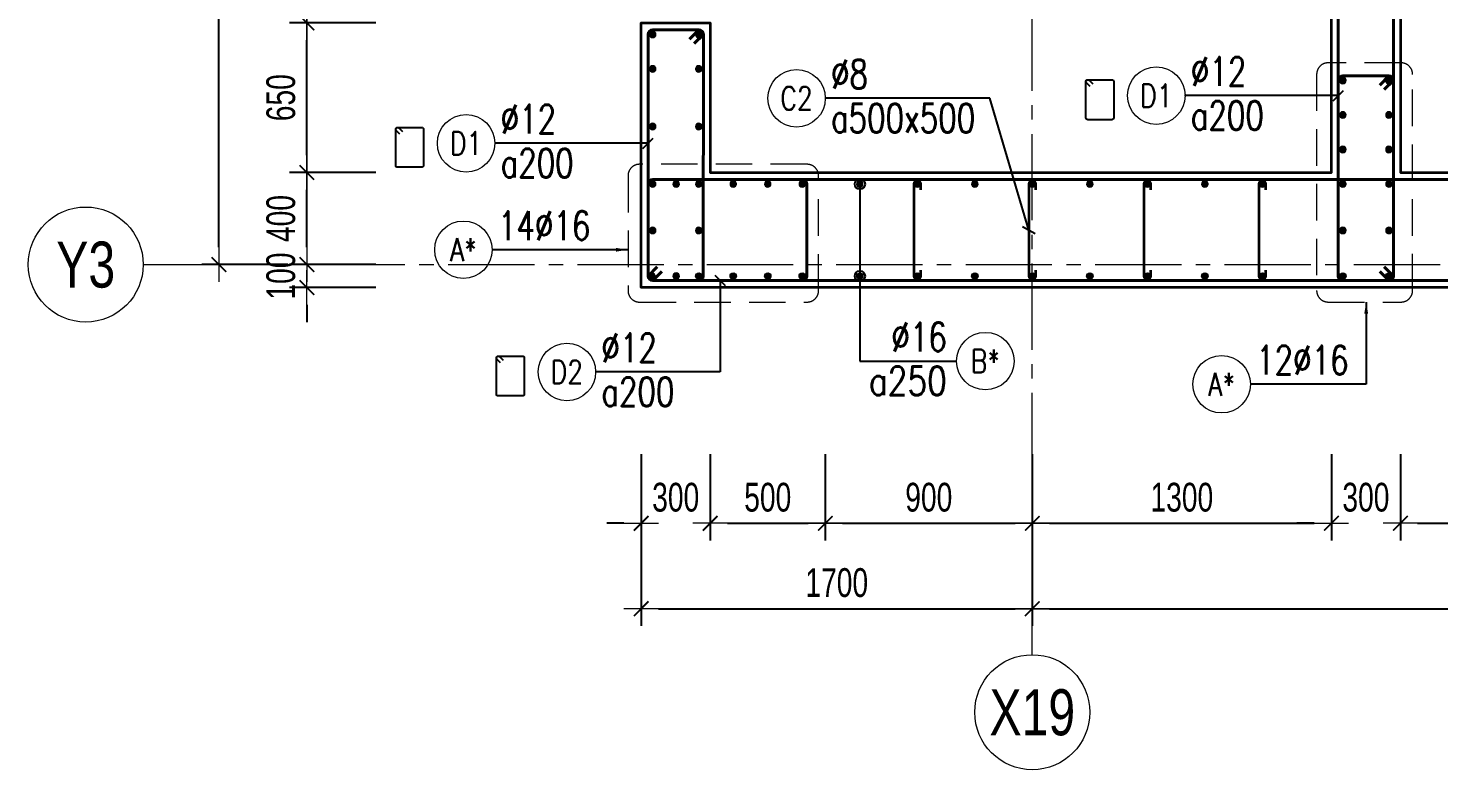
# Model space of a CAD drawing. Header units: millimetres. Extents: x 738475 to 1279438, y -34239 to 156422.
# Drawn here: x 1081059 to 1087190, y 61375 to 64597 of the extents above; entities that cross this region are included whole.
import ezdxf
from ezdxf.enums import TextEntityAlignment as Align

# ---------------------------------------------------------------- set-up
doc = ezdxf.new("R2010")
doc.units = ezdxf.units.MM
doc.header["$MEASUREMENT"] = 0
for name, pattern in [('HIDDEN2', [4.7625, 3.175, -1.5875]), ('HT_Dim Grid$0$CENTER2', [1.125, 0.75, -0.125, 0.125, -0.125]), ('HT_Grid$0$CENTER2', [1.125, 0.75, -0.125, 0.125, -0.125])]:
    doc.linetypes.add(name, pattern=pattern)
doc.layers.get('0').update_dxf_attribs({"lineweight": 20})
doc.layers.get('Defpoints').update_dxf_attribs({"color": 151, "lineweight": 9})
for name, color, linetype, lineweight in [('HT_Dim Grid$0$NDC_S_AXIS', 5, 'HT_Dim Grid$0$CENTER2', 13), ('HT_Dim Grid$0$NDC_S_SYMBOL', 1, 'Continuous', 15), ('HT_Dim Grid$0$NDC_S_TEXT SYMBOL', 7, 'Continuous', 20), ('HT_Grid$0$NDC_S_AXIS', 5, 'HT_Grid$0$CENTER2', 13), ('KC-LEADER', 153, 'Continuous', 18), ('KC-THEP', 6, 'Continuous', 40), ('NDC_S_DIM', 1, 'Continuous', 15), ('NDC_S_HIDDEN', 8, 'HIDDEN2', 13), ('NDC_S_LEADER', 1, 'Continuous', 15), ('NDC_S_REBAR', 4, 'Continuous', 35), ('NDC_S_STIRRUP', 4, 'Continuous', 40), ('NDC_S_VN TEXT', 7, 'Continuous', 20), ('NDC_S_WALL', 6, 'Continuous', 35)]:
    doc.layers.add(name, color=color, linetype=linetype, lineweight=lineweight)
doc.layers.add('Ligature', color=1, linetype='Continuous')
doc.styles.add('HT_Dim Grid$0$NDC_ANNO', font='', dxfattribs={"width": 0.8})
doc.styles.add('NDC_ARIAL', font='arial.ttf', dxfattribs={"width": 0.85})
doc.styles.add('NDC_DIM', font='', dxfattribs={"width": 0.75})
doc.styles.add('NDC_EN TXT', font='romans.shx', dxfattribs={"width": 0.8})
doc.styles.get('HT_Dim Grid$0$NDC_ANNO').set_extended_font_data('Dotum')
doc.styles.get('NDC_DIM').set_extended_font_data('Dotum')
doc.dimstyles.new('NDC_1-50', dxfattribs={"dimscale": 50, "dimtxt": 2.5, "dimasz": 1, "dimexe": 1.5, "dimexo": 0, "dimgap": 0.8, "dimtad": 1, "dimdec": 0, "dimdsep": 46, "dimtxsty": 'NDC_ARIAL', "dimblk": 'DIMMARK', "dimcen": 49999.938995, "dimdle": 1.5, "dimclrd": 1, "dimclre": 1, "dimclrt": 3, "dimadec": 0, "dimazin": 0, "dimtfac": 1, "dimtdec": 0, "dimtix": 1, "dimtmove": 2, "dimatfit": 3, "dimfxl": 1, "dimarcsym": 0})
doc.dimstyles.new('NDC_dim_30', dxfattribs={"dimscale": 30, "dimtxt": 2.5, "dimasz": 1.5, "dimexe": 1.5, "dimexo": 2.5, "dimgap": 1, "dimtad": 1, "dimdec": 0, "dimzin": 0, "dimdsep": 46, "dimtxsty": 'NDC_DIM', "dimblk": 'DIMMARK', "dimcen": 0.09, "dimdle": 1.2, "dimclrd": 1, "dimclre": 1, "dimclrt": 3, "dimadec": 0, "dimazin": 0, "dimtfac": 1, "dimtdec": 0, "dimtix": 1, "dimtofl": 0, "dimtmove": 0, "dimatfit": 3, "dimfxl": 6, "dimfxlon": 1, "dimtolj": 1, "dimtzin": 0, "dimarcsym": 0})
doc.dimstyles.new('NDC_dim_50', dxfattribs={"dimscale": 50, "dimtxt": 2.5, "dimasz": 1.5, "dimexe": 1.5, "dimexo": 2.5, "dimgap": 1, "dimtad": 1, "dimdec": 0, "dimzin": 0, "dimdsep": 46, "dimtxsty": 'NDC_DIM', "dimblk": 'DIMMARK', "dimcen": 0.09, "dimdle": 1.2, "dimclrd": 1, "dimclre": 1, "dimclrt": 3, "dimadec": 0, "dimazin": 0, "dimtfac": 1, "dimtdec": 0, "dimtix": 1, "dimtofl": 0, "dimtmove": 0, "dimatfit": 3, "dimfxl": 6, "dimfxlon": 1, "dimtolj": 1, "dimtzin": 0, "dimarcsym": 0})

# ---------------------------------------------------------------- blocks, each defined once
blk = doc.blocks.new('THEP')
at = {"layer": 'KC-LEADER', "color": 6}
blk.add_circle((0, 0), 14, dxfattribs=at)
at = {"layer": 'KC-THEP'}
for p, q in [((-14, 0), (14, 0)), ((9.9, 9.9), (-9.9, -9.9)), ((-9.9, 9.9), (9.9, -9.9)), ((0, 14), (0, -14))]:
    blk.add_line(p, q, dxfattribs=at)
blk = doc.blocks.new('DIMMARK')
at = {"layer": 'NDC_S_DIM', "color": 1}
blk.add_line((-1.5, 0), (1, 0), dxfattribs=at)
at = {"layer": 'NDC_S_DIM', "color": 2, "const_width": 0.1}
blk.add_lwpolyline([(-0.424, -0.424), (0.424, 0.424)], dxfattribs=at)
blk = doc.blocks.new('*U13')
blk.add_circle((-2.5, 0), 2.5)
at = {"layer": 'NDC_S_VN TEXT', "color": 3, "style": 'NDC_EN TXT', "width": 0.75}
blk.add_attdef('DK1', (0.5, 0.85), '', height=2.5, dxfattribs=at)
at = {"layer": 'NDC_S_VN TEXT', "color": 7, "style": 'NDC_EN TXT', "width": 0.8}
blk.add_attdef('SH2', text='', height=2, dxfattribs=at).set_placement((-2.5, 0), align=Align.MIDDLE)
blk = doc.blocks.new('*U11')
blk.add_circle((-2.5, 0), 2.5)
at = {"layer": 'NDC_S_VN TEXT', "color": 3, "style": 'NDC_EN TXT', "width": 0.75}
for tag, p in [('DK1', (0.5, 0.85)), ('KC1', (0.5, -2.97))]:
    blk.add_attdef(tag, p, '', height=2.5, dxfattribs=at)
at = {"layer": 'NDC_S_VN TEXT', "color": 7, "style": 'NDC_EN TXT', "width": 0.8}
blk.add_attdef('SH2', text='', height=2, dxfattribs=at).set_placement((-2.5, 0), align=Align.MIDDLE)
blk = doc.blocks.new('*U10')
blk.add_circle((2.5, 0), 2.5)
at = {"layer": 'NDC_S_VN TEXT', "color": 3, "style": 'NDC_EN TXT'}
for tag, width, p in [('DK2', 0.75, (-0.85, 0.85)), ('KC2', 0.8, (-0.85, -2.97))]:
    blk.add_attdef(tag, text='', height=2.5, dxfattribs=dict(at, width=width)).set_placement(p, align=Align.RIGHT)
at = {"layer": 'NDC_S_VN TEXT', "color": 7, "style": 'NDC_EN TXT', "width": 0.8}
blk.add_attdef('SH3', text='', height=2, dxfattribs=at).set_placement((2.5, 0), align=Align.MIDDLE)
blk = doc.blocks.new('*U12')
blk.add_circle((-2.5, 0), 2.5)
at = {"layer": 'NDC_S_VN TEXT', "color": 3, "style": 'NDC_EN TXT', "width": 0.75}
for tag, p in [('DK1', (0.5, 0.85)), ('KC1', (0.5, -2.97))]:
    blk.add_attdef(tag, p, '', height=2.5, dxfattribs=at)
at = {"layer": 'NDC_S_VN TEXT', "color": 7, "style": 'NDC_EN TXT', "width": 0.8}
blk.add_attdef('SH2', text='', height=2, dxfattribs=at).set_placement((-2.5, 0), align=Align.MIDDLE)
blk = doc.blocks.new('*D695')
at = {"layer": 'Defpoints', "color": 0, "transparency": 16777216}
for p in [(1082269.7, 63970), (1084023.1, 63970), (1083723.1, 63570)]:
    blk.add_point(p, dxfattribs=at)
at = {"layer": 'NDC_S_DIM', "color": 1, "lineweight": -2, "transparency": 16777216}
for p, q in [((1082569.7, 63970), (1082194.7, 63970)), ((1082269.7, 63645), (1082269.7, 63895)), ((1082569.7, 63570), (1082194.7, 63570))]:
    blk.add_line(p, q, dxfattribs=at)
at = {"layer": 'NDC_S_DIM', "color": 1, "lineweight": -2, "transparency": 16777216, "xscale": 75, "yscale": 75, "zscale": 75}
for p, rotation in [((1082269.7, 63970), 90), ((1082269.7, 63570), 270)]:
    blk.add_blockref('DIMMARK', p, dxfattribs=dict(at, rotation=rotation))
at = {"layer": 'NDC_S_DIM', "color": 3, "transparency": 16777216, "insert": (1082157.1, 63770), "char_height": 125, "attachment_point": 5, "rotation": 90, "style": 'NDC_DIM'}
blk.add_mtext('\\A1;400', dxfattribs=at)
blk = doc.blocks.new('*D696')
at = {"layer": 'Defpoints', "color": 0, "transparency": 16777216}
for p in [(1082269.7, 64620), (1084023.1, 64620), (1084023.1, 63970)]:
    blk.add_point(p, dxfattribs=at)
at = {"layer": 'NDC_S_DIM', "color": 1, "lineweight": -2, "transparency": 16777216}
for p, q in [((1082569.7, 64620), (1082194.7, 64620)), ((1082269.7, 64045), (1082269.7, 64545)), ((1082569.7, 63970), (1082194.7, 63970))]:
    blk.add_line(p, q, dxfattribs=at)
at = {"layer": 'NDC_S_DIM', "color": 1, "lineweight": -2, "transparency": 16777216, "xscale": 75, "yscale": 75, "zscale": 75}
for p, rotation in [((1082269.7, 64620), 90), ((1082269.7, 63970), 270)]:
    blk.add_blockref('DIMMARK', p, dxfattribs=dict(at, rotation=rotation))
at = {"layer": 'NDC_S_DIM', "color": 3, "transparency": 16777216, "insert": (1082157.1, 64295), "char_height": 125, "attachment_point": 5, "rotation": 90, "style": 'NDC_DIM'}
blk.add_mtext('\\A1;650', dxfattribs=at)
blk = doc.blocks.new('*D699')
at = {"layer": 'Defpoints', "color": 0, "transparency": 16777216}
for p in [(1081887.8, 72570), (1083723.1, 72570), (1083723.1, 63570)]:
    blk.add_point(p, dxfattribs=at)
at = {"layer": 'NDC_S_DIM', "color": 1, "lineweight": -2, "transparency": 16777216}
for p, q in [((1082187.8, 72570), (1081812.8, 72570)), ((1081887.8, 63645), (1081887.8, 72495)), ((1082187.8, 63570), (1081812.8, 63570))]:
    blk.add_line(p, q, dxfattribs=at)
at = {"layer": 'NDC_S_DIM', "color": 1, "lineweight": -2, "transparency": 16777216, "xscale": 75, "yscale": 75, "zscale": 75}
for p, rotation in [((1081887.8, 72570), 90), ((1081887.8, 63570), 270)]:
    blk.add_blockref('DIMMARK', p, dxfattribs=dict(at, rotation=rotation))
at = {"layer": 'NDC_S_DIM', "color": 3, "transparency": 16777216, "insert": (1081775.2, 68070), "char_height": 125, "attachment_point": 5, "rotation": 90, "style": 'NDC_DIM'}
blk.add_mtext('\\A1;9000', dxfattribs=at)
blk = doc.blocks.new('*D700')
at = {"layer": 'Defpoints', "color": 0, "transparency": 16777216}
for p in [(1084023.1, 63970), (1083723.1, 63470), (1084023.1, 62445.7)]:
    blk.add_point(p, dxfattribs=at)
at = {"layer": 'NDC_S_DIM', "color": 1, "lineweight": -2, "transparency": 16777216}
for p, q in [((1083723.1, 62745.7), (1083723.1, 62370.7)), ((1084023.1, 62745.7), (1084023.1, 62370.7)), ((1083648.1, 62445.7), (1083573.1, 62445.7)), ((1084098.1, 62445.7), (1084173.1, 62445.7))]:
    blk.add_line(p, q, dxfattribs=at)
at = {"layer": 'NDC_S_DIM', "color": 1, "lineweight": -2, "transparency": 16777216, "xscale": 75, "yscale": 75, "zscale": 75}
blk.add_blockref('DIMMARK', (1083723.1, 62445.7), dxfattribs=at)
at = {"layer": 'NDC_S_DIM', "color": 1, "lineweight": -2, "transparency": 16777216, "xscale": 75, "yscale": 75, "zscale": 75, "rotation": 180}
blk.add_blockref('DIMMARK', (1084023.1, 62445.7), dxfattribs=at)
at = {"layer": 'NDC_S_DIM', "color": 3, "transparency": 16777216, "insert": (1083873.1, 62558.3), "char_height": 125, "attachment_point": 5, "style": 'NDC_DIM'}
blk.add_mtext('\\A1;300', dxfattribs=at)
blk = doc.blocks.new('*D701')
at = {"layer": 'Defpoints', "color": 0, "transparency": 16777216}
for p in [(1084023.1, 63970), (1084523.2, 63744), (1084523.2, 62445.7)]:
    blk.add_point(p, dxfattribs=at)
at = {"layer": 'NDC_S_DIM', "color": 1, "lineweight": -2, "transparency": 16777216}
for p, q in [((1084023.1, 62745.7), (1084023.1, 62370.7)), ((1084523.2, 62745.7), (1084523.2, 62370.7)), ((1084098.1, 62445.7), (1084448.2, 62445.7))]:
    blk.add_line(p, q, dxfattribs=at)
at = {"layer": 'NDC_S_DIM', "color": 1, "lineweight": -2, "transparency": 16777216, "xscale": 75, "yscale": 75, "zscale": 75, "rotation": 180}
blk.add_blockref('DIMMARK', (1084023.1, 62445.7), dxfattribs=at)
at = {"layer": 'NDC_S_DIM', "color": 1, "lineweight": -2, "transparency": 16777216, "xscale": 75, "yscale": 75, "zscale": 75}
blk.add_blockref('DIMMARK', (1084523.2, 62445.7), dxfattribs=at)
at = {"layer": 'NDC_S_DIM', "color": 3, "transparency": 16777216, "insert": (1084273.2, 62558.3), "char_height": 125, "attachment_point": 5, "style": 'NDC_DIM'}
blk.add_mtext('\\A1;500', dxfattribs=at)
blk = doc.blocks.new('*D702')
at = {"layer": 'Defpoints', "color": 0, "transparency": 16777216}
for p in [(1086723.1, 63970), (1087023.1, 63970), (1087023.1, 62445.7)]:
    blk.add_point(p, dxfattribs=at)
at = {"layer": 'NDC_S_DIM', "color": 1, "lineweight": -2, "transparency": 16777216}
for p, q in [((1086723.1, 62745.7), (1086723.1, 62370.7)), ((1087023.1, 62745.7), (1087023.1, 62370.7)), ((1086648.1, 62445.7), (1086573.1, 62445.7)), ((1087098.1, 62445.7), (1087173.1, 62445.7))]:
    blk.add_line(p, q, dxfattribs=at)
at = {"layer": 'NDC_S_DIM', "color": 1, "lineweight": -2, "transparency": 16777216, "xscale": 75, "yscale": 75, "zscale": 75}
blk.add_blockref('DIMMARK', (1086723.1, 62445.7), dxfattribs=at)
at = {"layer": 'NDC_S_DIM', "color": 1, "lineweight": -2, "transparency": 16777216, "xscale": 75, "yscale": 75, "zscale": 75, "rotation": 180}
blk.add_blockref('DIMMARK', (1087023.1, 62445.7), dxfattribs=at)
at = {"layer": 'NDC_S_DIM', "color": 3, "transparency": 16777216, "insert": (1086873.1, 62558.3), "char_height": 125, "attachment_point": 5, "style": 'NDC_DIM'}
blk.add_mtext('\\A1;300', dxfattribs=at)
blk = doc.blocks.new('*D703')
at = {"layer": 'Defpoints', "color": 0, "transparency": 16777216}
for p in [(1087023.1, 63970), (1089222.7, 63717.7), (1089222.7, 62445.7)]:
    blk.add_point(p, dxfattribs=at)
at = {"layer": 'NDC_S_DIM', "color": 1, "lineweight": -2, "transparency": 16777216}
for p, q in [((1087023.1, 62745.7), (1087023.1, 62370.7)), ((1089222.7, 62745.7), (1089222.7, 62370.7)), ((1087098.1, 62445.7), (1089147.7, 62445.7))]:
    blk.add_line(p, q, dxfattribs=at)
at = {"layer": 'NDC_S_DIM', "color": 1, "lineweight": -2, "transparency": 16777216, "xscale": 75, "yscale": 75, "zscale": 75, "rotation": 180}
blk.add_blockref('DIMMARK', (1087023.1, 62445.7), dxfattribs=at)
at = {"layer": 'NDC_S_DIM', "color": 1, "lineweight": -2, "transparency": 16777216, "xscale": 75, "yscale": 75, "zscale": 75}
blk.add_blockref('DIMMARK', (1089222.7, 62445.7), dxfattribs=at)
at = {"layer": 'NDC_S_DIM', "color": 3, "transparency": 16777216, "insert": (1088122.9, 62558.3), "char_height": 125, "attachment_point": 5, "style": 'NDC_DIM'}
blk.add_mtext('\\A1;2200', dxfattribs=at)
blk = doc.blocks.new('*D706')
at = {"layer": 'Defpoints', "color": 0, "transparency": 16777216}
for p in [(1083723.1, 63543.8), (1085423.1, 63301.8), (1085423.1, 62074.7)]:
    blk.add_point(p, dxfattribs=at)
at = {"layer": 'NDC_S_DIM', "color": 1, "lineweight": -2, "transparency": 16777216}
for p, q in [((1083723.1, 62374.7), (1083723.1, 61999.7)), ((1085423.1, 62374.7), (1085423.1, 61999.7)), ((1083798.1, 62074.7), (1085348.1, 62074.7))]:
    blk.add_line(p, q, dxfattribs=at)
at = {"layer": 'NDC_S_DIM', "color": 1, "lineweight": -2, "transparency": 16777216, "xscale": 75, "yscale": 75, "zscale": 75, "rotation": 180}
blk.add_blockref('DIMMARK', (1083723.1, 62074.7), dxfattribs=at)
at = {"layer": 'NDC_S_DIM', "color": 1, "lineweight": -2, "transparency": 16777216, "xscale": 75, "yscale": 75, "zscale": 75}
blk.add_blockref('DIMMARK', (1085423.1, 62074.7), dxfattribs=at)
at = {"layer": 'NDC_S_DIM', "color": 3, "transparency": 16777216, "insert": (1084573.1, 62187.3), "char_height": 125, "attachment_point": 5, "style": 'NDC_DIM'}
blk.add_mtext('\\A1;1700', dxfattribs=at)
blk = doc.blocks.new('*U19')
at = {"layer": 'HT_Dim Grid$0$NDC_S_SYMBOL'}
blk.add_line((0, 5), (0, 9), dxfattribs=at)
blk.add_circle((0, 0), 5, dxfattribs=at)
at = {"layer": 'HT_Dim Grid$0$NDC_S_TEXT SYMBOL', "color": 7, "style": 'HT_Dim Grid$0$NDC_ANNO', "width": 0.8}
blk.add_attdef('GRID', text='', height=4, dxfattribs=at).set_placement((0, 0), align=Align.MIDDLE)
blk = doc.blocks.new('*D731')
at = {"layer": 'Defpoints', "color": 0, "ltscale": 200, "transparency": 16777216}
for p in [(1084523.2, 63744), (1085423.1, 63301.8), (1085423.1, 62445.7)]:
    blk.add_point(p, dxfattribs=at)
at = {"layer": 'NDC_S_DIM', "color": 1, "lineweight": -2, "ltscale": 200, "transparency": 16777216}
for p, q in [((1084523.2, 62745.7), (1084523.2, 62370.7)), ((1085423.1, 62745.7), (1085423.1, 62370.7)), ((1084598.2, 62445.7), (1085348.1, 62445.7))]:
    blk.add_line(p, q, dxfattribs=at)
at = {"layer": 'NDC_S_DIM', "color": 1, "lineweight": -2, "ltscale": 200, "transparency": 16777216, "xscale": 75, "yscale": 75, "zscale": 75, "rotation": 180}
blk.add_blockref('DIMMARK', (1084523.2, 62445.7), dxfattribs=at)
at = {"layer": 'NDC_S_DIM', "color": 1, "lineweight": -2, "ltscale": 200, "transparency": 16777216, "xscale": 75, "yscale": 75, "zscale": 75}
blk.add_blockref('DIMMARK', (1085423.1, 62445.7), dxfattribs=at)
at = {"layer": 'NDC_S_DIM', "color": 3, "ltscale": 200, "transparency": 16777216, "insert": (1084973.2, 62558.3), "char_height": 125, "attachment_point": 5, "style": 'NDC_DIM'}
blk.add_mtext('\\A1;900', dxfattribs=at)
blk = doc.blocks.new('*D732')
at = {"layer": 'Defpoints', "color": 0, "ltscale": 200, "transparency": 16777216}
for p in [(1086723.1, 63970), (1085423.1, 63301.8), (1086723.1, 62445.7)]:
    blk.add_point(p, dxfattribs=at)
at = {"layer": 'NDC_S_DIM', "color": 1, "lineweight": -2, "ltscale": 200, "transparency": 16777216}
for p, q in [((1085423.1, 62745.7), (1085423.1, 62370.7)), ((1086723.1, 62745.7), (1086723.1, 62370.7)), ((1085498.1, 62445.7), (1086648.1, 62445.7))]:
    blk.add_line(p, q, dxfattribs=at)
at = {"layer": 'NDC_S_DIM', "color": 1, "lineweight": -2, "ltscale": 200, "transparency": 16777216, "xscale": 75, "yscale": 75, "zscale": 75, "rotation": 180}
blk.add_blockref('DIMMARK', (1085423.1, 62445.7), dxfattribs=at)
at = {"layer": 'NDC_S_DIM', "color": 1, "lineweight": -2, "ltscale": 200, "transparency": 16777216, "xscale": 75, "yscale": 75, "zscale": 75}
blk.add_blockref('DIMMARK', (1086723.1, 62445.7), dxfattribs=at)
at = {"layer": 'NDC_S_DIM', "color": 3, "ltscale": 200, "transparency": 16777216, "insert": (1086073.1, 62558.3), "char_height": 125, "attachment_point": 5, "style": 'NDC_DIM'}
blk.add_mtext('\\A1;1300', dxfattribs=at)
blk = doc.blocks.new('*D733')
at = {"layer": 'Defpoints', "color": 0, "ltscale": 200, "transparency": 16777216}
for p in [(1090023.1, 63686.5), (1085423.1, 63301.8), (1090023.1, 62074.7)]:
    blk.add_point(p, dxfattribs=at)
at = {"layer": 'NDC_S_DIM', "color": 1, "lineweight": -2, "ltscale": 200, "transparency": 16777216}
for p, q in [((1085423.1, 62374.7), (1085423.1, 61999.7)), ((1090023.1, 62374.7), (1090023.1, 61999.7)), ((1085498.1, 62074.7), (1089948.1, 62074.7))]:
    blk.add_line(p, q, dxfattribs=at)
at = {"layer": 'NDC_S_DIM', "color": 1, "lineweight": -2, "ltscale": 200, "transparency": 16777216, "xscale": 75, "yscale": 75, "zscale": 75, "rotation": 180}
blk.add_blockref('DIMMARK', (1085423.1, 62074.7), dxfattribs=at)
at = {"layer": 'NDC_S_DIM', "color": 1, "lineweight": -2, "ltscale": 200, "transparency": 16777216, "xscale": 75, "yscale": 75, "zscale": 75}
blk.add_blockref('DIMMARK', (1090023.1, 62074.7), dxfattribs=at)
at = {"layer": 'NDC_S_DIM', "color": 3, "ltscale": 200, "transparency": 16777216, "insert": (1087723.1, 62187.3), "char_height": 125, "attachment_point": 5, "style": 'NDC_DIM'}
blk.add_mtext('\\A1;4600', dxfattribs=at)
blk = doc.blocks.new('*U20')
at = {"layer": 'HT_Dim Grid$0$NDC_S_SYMBOL'}
blk.add_line((5, 0), (9, 0), dxfattribs=at)
blk.add_circle((0, 0), 5, dxfattribs=at)
at = {"layer": 'HT_Dim Grid$0$NDC_S_TEXT SYMBOL', "color": 7, "style": 'HT_Dim Grid$0$NDC_ANNO', "width": 0.8}
blk.add_attdef('GRID', text='', height=4, rotation=270, dxfattribs=at).set_placement((0, 0), align=Align.MIDDLE)
blk = doc.blocks.new('*D737')
at = {"layer": 'Defpoints', "color": 0, "ltscale": 200, "transparency": 16777216}
for p in [(1083723.1, 63570), (1082269.7, 63470), (1083723.1, 63470)]:
    blk.add_point(p, dxfattribs=at)
at = {"layer": 'NDC_S_DIM', "color": 1, "lineweight": -2, "ltscale": 200, "transparency": 16777216}
for p, q in [((1082269.7, 63645), (1082269.7, 63720)), ((1082569.7, 63570), (1082194.7, 63570)), ((1082569.7, 63470), (1082194.7, 63470)), ((1082269.7, 63395), (1082269.7, 63320))]:
    blk.add_line(p, q, dxfattribs=at)
at = {"layer": 'NDC_S_DIM', "color": 1, "lineweight": -2, "ltscale": 200, "transparency": 16777216, "xscale": 75, "yscale": 75, "zscale": 75}
for p, rotation in [((1082269.7, 63570), 270), ((1082269.7, 63470), 90)]:
    blk.add_blockref('DIMMARK', p, dxfattribs=dict(at, rotation=rotation))
at = {"layer": 'NDC_S_DIM', "color": 3, "ltscale": 200, "transparency": 16777216, "insert": (1082157.1, 63520), "char_height": 125, "attachment_point": 5, "rotation": 90, "style": 'NDC_DIM'}
blk.add_mtext('\\A1;100', dxfattribs=at)
blk = doc.blocks.new('*D727')
at = {"layer": 'Defpoints', "color": 0, "ltscale": 200, "transparency": 16777216}
for p in [(1082269.7, 66020), (1083810.5, 66020), (1084023.1, 64620)]:
    blk.add_point(p, dxfattribs=at)
at = {"layer": 'NDC_S_DIM', "color": 1, "lineweight": -2, "ltscale": 200, "transparency": 16777216}
for p, q in [((1082569.7, 66020), (1082194.7, 66020)), ((1082269.7, 64695), (1082269.7, 65945)), ((1082569.7, 64620), (1082194.7, 64620))]:
    blk.add_line(p, q, dxfattribs=at)
at = {"layer": 'NDC_S_DIM', "color": 1, "lineweight": -2, "ltscale": 200, "transparency": 16777216, "xscale": 75, "yscale": 75, "zscale": 75}
for p, rotation in [((1082269.7, 66020), 90), ((1082269.7, 64620), 270)]:
    blk.add_blockref('DIMMARK', p, dxfattribs=dict(at, rotation=rotation))
at = {"layer": 'NDC_S_DIM', "color": 3, "ltscale": 200, "transparency": 16777216, "insert": (1082157.1, 65320), "char_height": 125, "attachment_point": 5, "rotation": 90, "style": 'NDC_DIM'}
blk.add_mtext('\\A1;1400', dxfattribs=at)

msp = doc.modelspace()

# ---------------------------------------------------------------- linework, layer by layer
at = {"layer": 'HT_Grid$0$NDC_S_AXIS', "ltscale": 500}
for p, q in [((1085423.124, 62074.711), (1085423.124, 74065.31)), ((1081758.591, 63570.011), (1091789.079, 63570.011))]:
    msp.add_line(p, q, dxfattribs=at)
at = {"layer": 'Ligature'}
for points in [[(1085674.263, 64343.049), (1085658.297, 64359.015, -0.66817864), (1085664.071, 64372.953), (1085768.7, 64372.953, -0.41421356), (1085776.864, 64364.788), (1085776.864, 64207.681, -0.41421356), (1085768.7, 64199.516), (1085664.071, 64199.516, -0.41421356), (1085655.906, 64207.681), (1085655.906, 64364.788, -0.66817864), (1085669.844, 64370.562), (1085685.81, 64354.596)], [(1082674.263, 64136.051), (1082658.297, 64152.017, -0.66817864), (1082664.071, 64165.955), (1082768.7, 64165.955, -0.41421356), (1082776.864, 64157.79), (1082776.864, 64000.682, -0.41421356), (1082768.7, 63992.517), (1082664.071, 63992.517, -0.41421356), (1082655.906, 64000.682), (1082655.906, 64157.79, -0.66817864), (1082669.844, 64163.563), (1082685.81, 64147.597)], [(1083112.075, 63142.449), (1083096.109, 63158.415, -0.66817864), (1083101.883, 63172.353), (1083206.512, 63172.353, -0.41421356), (1083214.676, 63164.189), (1083214.676, 63007.081, -0.41421356), (1083206.512, 62998.916), (1083101.883, 62998.916, -0.41421356), (1083093.718, 63007.081), (1083093.718, 63164.189, -0.66817864), (1083107.656, 63169.962), (1083123.622, 63153.996)]]:
    msp.add_lwpolyline(points, format="xyb", dxfattribs=at)
at = {"layer": 'NDC_S_HIDDEN', "ltscale": 50}
for points in [[(1086709.04, 63407.229), (1087026.192, 63407.229, 0.41421356), (1087076.192, 63457.229), (1087076.192, 64396.56, 0.41421356), (1087026.192, 64446.56), (1086709.04, 64446.56, 0.41421356), (1086659.04, 64396.56), (1086659.04, 63457.229, 0.41421356)], [(1083715.723, 63406.923), (1084444.229, 63406.923, 0.41421356), (1084494.229, 63456.923), (1084494.229, 63955.627, 0.41421356), (1084444.229, 64005.627), (1083715.723, 64005.627, 0.41421356), (1083665.723, 63955.627), (1083665.723, 63456.923, 0.41421356)]]:
    msp.add_lwpolyline(points, format="xyb", close=True, dxfattribs=at)
at = {"layer": 'NDC_S_REBAR'}
for points in [[(1084938.124, 63895.011), (1084938.124, 63920.011, 1), (1084908.124, 63920.011), (1084908.124, 63520.011, 1), (1084938.124, 63520.011), (1084938.124, 63545.011)], [(1085438.124, 63895.011), (1085438.124, 63920.011, 1), (1085408.124, 63920.011), (1085408.124, 63520.011, 1), (1085438.124, 63520.011), (1085438.124, 63545.011)], [(1085938.124, 63895.011), (1085938.124, 63920.011, 1), (1085908.124, 63920.011), (1085908.124, 63520.011, 1), (1085938.124, 63520.011), (1085938.124, 63545.011)], [(1086438.124, 63895.011), (1086438.124, 63920.011, 1), (1086408.124, 63920.011), (1086408.124, 63520.011, 1), (1086438.124, 63520.011), (1086438.124, 63545.011)]]:
    msp.add_lwpolyline(points, format="xyb", dxfattribs=at)
at = {"layer": 'NDC_S_STIRRUP'}
for points in [[(1086953.124, 63560.011), (1086993.124, 63520.011, -0.41421356), (1086973.124, 63500.011), (1086773.124, 63500.011, -0.41421356), (1086753.124, 63520.011), (1086753.124, 72620.011, -0.41421356), (1086773.124, 72640.011), (1086973.124, 72640.011, -0.41421356), (1086993.124, 72620.011), (1086993.124, 63520.011, -0.41421356), (1086973.124, 63500.011), (1086933.124, 63540.011)], [(1083953.235, 64530.011), (1083993.235, 64570.011, 0.41421356), (1083973.235, 64590.011), (1083773.235, 64590.011, 0.41421356), (1083753.235, 64570.011), (1083753.124, 63520.011, 0.41421356), (1083773.124, 63500.011), (1083973.124, 63500.011, 0.41421356), (1083993.124, 63520.011), (1083993.235, 64570.011, 0.41421356), (1083973.235, 64590.011), (1083933.235, 64550.011)], [(1086953.235, 64330.011), (1086993.235, 64370.011, 0.41421356), (1086973.235, 64390.011), (1086773.235, 64390.011, 0.41421356), (1086753.235, 64370.011), (1086753.124, 63520.011, 0.41421356), (1086773.124, 63500.011), (1086973.124, 63500.011, 0.41421356), (1086993.124, 63520.011), (1086993.235, 64370.011, 0.41421356), (1086973.235, 64390.011), (1086933.235, 64350.011)], [(1083813.124, 63540.011), (1083773.124, 63500.011, -0.41421356), (1083753.124, 63520.011), (1083753.124, 63920.011, -0.41421356), (1083773.124, 63940.011), (1084423.124, 63940.011, -0.41421356), (1084443.124, 63920.011), (1084443.124, 63520.011, -0.41421356), (1084423.124, 63500.011), (1083773.124, 63500.011, -0.41421356), (1083753.124, 63520.011), (1083793.124, 63560.011)], [(1083813.124, 63540.011), (1083773.124, 63500.011, -0.41421356), (1083753.124, 63520.011), (1083753.124, 63920.011, -0.41421356), (1083773.124, 63940.011), (1089973.124, 63940.011, -0.41421356), (1089993.124, 63920.011), (1089993.124, 63520.011, -0.41421356), (1089973.124, 63500.011), (1083773.124, 63500.011, -0.41421356), (1083753.124, 63520.011), (1083793.124, 63560.011)]]:
    msp.add_lwpolyline(points, format="xyb", dxfattribs=at)
at = {"layer": 'NDC_S_WALL'}
msp.add_lwpolyline([(1087023.124, 72170.011), (1087023.124, 63970.011), (1089723.124, 63970.011), (1089723.124, 64620.011), (1090023.124, 64620.011), (1090023.124, 63470.011), (1083723.124, 63470.011), (1083723.124, 64620.011), (1084023.124, 64620.011), (1084023.124, 63970.011), (1086723.124, 63970.011), (1086723.124, 69370.011), (1084023.124, 69370.011), (1084023.124, 68720.011), (1083723.124, 68720.011), (1083723.124, 72670.011)], dxfattribs=at)

# ---------------------------------------------------------------- block references
at = {"layer": 'HT_Dim Grid$0$NDC_S_AXIS'}
ref = msp.add_blockref('*U20', (1081308.591, 63570.011), dxfattribs=dict(at, xscale=50, yscale=50, zscale=150))
ref.add_attrib('GRID', 'Y3', dxfattribs={"layer": 'HT_Dim Grid$0$NDC_S_TEXT SYMBOL', "color": 7, "height": 200, "style": 'HT_Dim Grid$0$NDC_ANNO', "width": 0.8}).set_placement((1081308.591, 63570.011), align=Align.MIDDLE)
at = {"layer": 'HT_Dim Grid$0$NDC_S_AXIS', "xscale": 50, "yscale": 50, "zscale": 50}
msp.add_blockref('*U19', (1085423.124, 61624.711), dxfattribs=at).add_auto_attribs({'GRID': 'X19'})
at = {"layer": 'KC-THEP', "xscale": -1, "rotation": 350.3314355636191}
for p in [(1083773.124, 64570.011), (1083973.124, 64570.011), (1083773.124, 64420.011), (1083973.124, 64420.011), (1086773.124, 64370.011), (1086973.124, 64370.011), (1086773.124, 64220.011), (1086973.124, 64220.011), (1083773.124, 64170.011), (1083973.124, 64170.011), (1086773.124, 64070.011), (1086973.124, 64070.011), (1083773.124, 63920.011), (1083874.863, 63920.011), (1083973.124, 63920.011), (1084123.124, 63920.011), (1084273.124, 63920.011), (1084423.124, 63920.011), (1084673.124, 63920.011), (1084923.124, 63920.011), (1085173.124, 63920.011), (1085423.124, 63920.011), (1085673.124, 63920.011), (1085923.124, 63920.011), (1086173.124, 63920.011), (1086423.124, 63920.011), (1086773.235, 63920.011), (1086973.235, 63920.011), (1083773.124, 63718.278), (1083973.124, 63718.278), (1086773.235, 63718.278), (1086973.235, 63718.278), (1083769.612, 63520.011), (1083874.863, 63520.011)]:
    msp.add_blockref('THEP', p, dxfattribs=at)
at = {"layer": 'KC-THEP', "rotation": 189.6685644363809}
for p in [(1083973.124, 63520.011), (1084123.124, 63520.011), (1084273.124, 63520.011), (1084423.124, 63520.011), (1084673.124, 63520.011), (1084923.124, 63520.011), (1085173.124, 63520.011), (1085423.124, 63520.011), (1085673.124, 63520.011), (1085923.124, 63520.011), (1086173.124, 63520.011), (1086423.124, 63520.011), (1086773.235, 63520.011), (1086973.235, 63520.011)]:
    msp.add_blockref('THEP', p, dxfattribs=at)
at = {"layer": 'NDC_S_VN TEXT', "xscale": 50, "yscale": 50, "zscale": 50}
for name, p, values in [('*U12', (1084523.287, 64292.603), {'SH2': 'C2', 'DK1': '%%c8', 'KC1': 'a500x500'}), ('*U11', (1086087.187, 64304.05), {'SH2': 'D1', 'DK1': '%%C12', 'KC1': 'a200'}), ('*U11', (1083087.187, 64097.052), {'SH2': 'D1', 'DK1': '%%C12', 'KC1': 'a200'}), ('*U13', (1083075.384, 63634.161), {'SH2': 'A*', 'DK1': '14%%C16'}), ('*U10', (1085094.206, 63150.298), {'SH3': 'B*', 'DK2': '%%C16', 'KC2': 'a250'}), ('*U11', (1083524.999, 63103.45), {'SH2': 'D2', 'DK1': '%%C12', 'KC1': 'a200'}), ('*U13', (1086371.058, 63049.998), {'SH2': 'A*', 'DK1': '12%%C16'})]:
    msp.add_blockref(name, p, dxfattribs=at).add_auto_attribs(values)

# ---------------------------------------------------------------- dimensions: what is measured, and where the dimension line sits
at = {"layer": 'NDC_S_DIM'}
for base, p2, picture, middle in [((1081887.818, 72570.011), (1083723.124, 72570.011), '*D699', (1081775.233, 68070.011)), ((1082269.721, 63970.011), (1084023.124, 63970.011), '*D695', (1082157.136, 63770.011))]:
    dim = msp.add_linear_dim(base=base, p1=(1083723.124, 63570.011), p2=p2, angle=90, dimstyle='NDC_dim_50', dxfattribs=at)
    dim.commit()
    dim.dimension.update_dxf_attribs({"geometry": picture, "text_midpoint": middle})
at = {"layer": 'NDC_S_DIM', "ltscale": 200}
for base, p1, p2, picture, middle in [((1082269.721, 66020.011), (1084023.124, 64620.011), (1083810.475, 66020.011), '*D727', (1082157.136, 65320.011)), ((1082269.721, 63470.011), (1083723.124, 63570.011), (1083723.124, 63470.011), '*D737', (1082157.136, 63520.011))]:
    dim = msp.add_linear_dim(base=base, p1=p1, p2=p2, angle=90, dimstyle='NDC_dim_50', override={"dimtmove": 1}, dxfattribs=at)
    dim.commit()
    dim.dimension.update_dxf_attribs({"geometry": picture, "text_midpoint": middle})
at = {"layer": 'NDC_S_DIM'}
dim = msp.add_linear_dim(base=(1082269.721, 64620.011), p1=(1084023.124, 63970.011), p2=(1084023.124, 64620.011), angle=90, dimstyle='NDC_dim_50', override={"dimtmove": 1}, dxfattribs=at)
dim.commit()
dim.dimension.update_dxf_attribs({"geometry": '*D696', "text_midpoint": (1082157.136, 64295.011)})
for base, p1, p2, picture, middle in [((1084023.124, 62445.737), (1083723.124, 63470.011), (1084023.124, 63970.011), '*D700', (1083873.124, 62558.322)), ((1085423.124, 62074.711), (1083723.124, 63543.757), (1085423.124, 63301.836), '*D706', (1084573.124, 62187.296))]:
    dim = msp.add_linear_dim(base=base, p1=p1, p2=p2, dimstyle='NDC_dim_50', dxfattribs=at)
    dim.commit()
    dim.dimension.update_dxf_attribs({"geometry": picture, "text_midpoint": middle})
for base, p1, p2, picture, middle in [((1084523.229, 62445.737), (1084023.124, 63970.011), (1084523.229, 63744.018), '*D701', (1084273.177, 62558.322)), ((1087023.124, 62445.737), (1086723.124, 63970.011), (1087023.124, 63970.011), '*D702', (1086873.124, 62558.322)), ((1089222.685, 62445.737), (1087023.124, 63970.011), (1089222.685, 63717.672), '*D703', (1088122.905, 62558.322))]:
    dim = msp.add_linear_dim(base=base, p1=p1, p2=p2, dimstyle='NDC_dim_50', override={"dimtmove": 1}, dxfattribs=at)
    dim.commit()
    dim.dimension.update_dxf_attribs({"geometry": picture, "text_midpoint": middle})
at = {"layer": 'NDC_S_DIM', "ltscale": 200}
for base, p1, p2, picture, middle in [((1086723.124, 62445.737), (1085423.124, 63301.836), (1086723.124, 63970.011), '*D732', (1086073.124, 62558.322)), ((1085423.124, 62445.737), (1084523.229, 63744.018), (1085423.124, 63301.836), '*D731', (1084973.177, 62558.322)), ((1090023.124, 62074.711), (1085423.124, 63301.836), (1090023.124, 63686.539), '*D733', (1087723.124, 62187.296))]:
    dim = msp.add_linear_dim(base=base, p1=p1, p2=p2, dimstyle='NDC_dim_50', override={"dimtmove": 1}, dxfattribs=at)
    dim.commit()
    dim.dimension.update_dxf_attribs({"geometry": picture, "text_midpoint": middle})

# ---------------------------------------------------------------- leaders
at = {"layer": 'NDC_S_LEADER'}
for points, override in [([(1086753.124, 64304.05), (1086085.113, 64304.05)], {"dimtad": 0, "dimldrblk": 'Oblique'}), ([(1085408.124, 63720.011), (1085238.606, 64292.602), (1084523.287, 64292.602)], {"dimtad": 0, "dimldrblk": 'Oblique'}), ([(1083753.124, 64097.052), (1083085.113, 64097.052)], {"dimtad": 0, "dimldrblk": 'Oblique'}), ([(1084673.594, 63920.011), (1084673.594, 63150.117), (1085094.205, 63150.117)], {"dimgap": 1, "dimtad": 0, "dimldrblk": 'Origin'}), ([(1084066.591, 63500.011), (1084066.591, 63103.45), (1083524.999, 63103.45)], {"dimgap": 1, "dimtad": 0, "dimldrblk": 'Oblique'}), ([(1084673.594, 63520.011), (1084673.594, 63150.117), (1085094.205, 63150.117)], {"dimgap": 1, "dimtad": 0, "dimldrblk": 'Origin'})]:
    msp.add_leader(points, dimstyle='NDC_dim_30', override=override, dxfattribs=at)
for points in [[(1083663.512, 63634.161), (1083075.384, 63634.161)], [(1086874.491, 63406.903), (1086874.491, 63049.998), (1086371.058, 63049.998)]]:
    msp.add_leader(points, dimstyle='NDC_1-50', dxfattribs=at)

doc.saveas('drawing.dxf')
